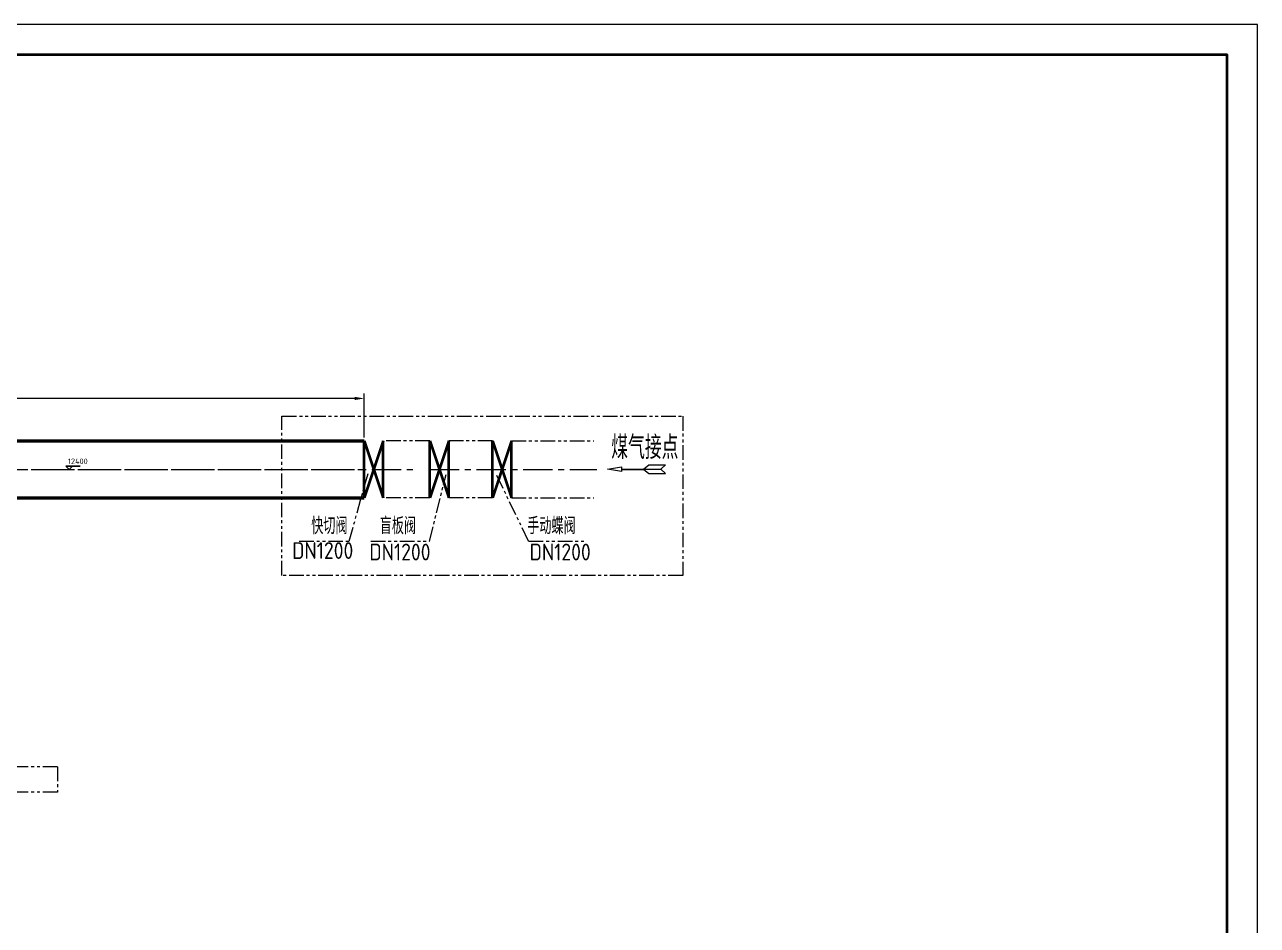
# Model space of a CAD drawing. Header units: millimetres. Extents: x 188205 to 604756, y -401673 to 15123.
# Drawn here: x 370636 to 397054, y -212267 to -192962 of the extents above; entities that cross this region are included whole.
import ezdxf

# ---------------------------------------------------------------- set-up
doc = ezdxf.new("R2010")
doc.units = ezdxf.units.MM
doc.header["$LTSCALE"] = 500
doc.linetypes.add('CENTER', pattern=[2, 1.25, -0.25, 0.25, -0.25])
doc.linetypes.add('PHANTOM2', pattern=[1.25, 0.625, -0.125, 0.125, -0.125, 0.125, -0.125])
for name, color, linetype, lineweight in [('2D', 4, 'PHANTOM2', 20), ('BIAOZHU', 3, 'Continuous', 25), ('gas', 2, 'Continuous', 50), ('SHI', 7, 'Continuous', 40), ('WEN', 3, 'Continuous', 20), ('XI', 2, 'Continuous', 20), ('ZHONG', 1, 'CENTER', 20), ('实体', 7, 'Continuous', 40)]:
    doc.layers.add(name, color=color, linetype=linetype, lineweight=lineweight)
doc.styles.add('GB', font='gbenor.shx', dxfattribs={"bigfont": 'gbcbig.shx'})
doc.styles.add('工程字', font='gbenor.shx', dxfattribs={"bigfont": 'gbcbig.shx'})
doc.dimstyles.new('ISO-60', dxfattribs={"dimscale": 60, "dimtxt": 3.5, "dimasz": 3.5, "dimexe": 1.8, "dimexo": 1.25, "dimgap": 1.3, "dimtad": 1, "dimrnd": 1, "dimdsep": 46, "dimtxsty": 'GB', "dimcen": 0, "dimclrd": 3, "dimclre": 3, "dimclrt": 256, "dimadec": 0, "dimazin": 0, "dimtfac": 1, "dimtix": 1, "dimtmove": 0, "dimatfit": 3, "dimldrblk": 'DOTSMALL', "dimfxl": 0, "dimlwd": 20, "dimlwe": 20, "dimarcsym": 0})

# ---------------------------------------------------------------- blocks, each defined once
blk = doc.blocks.new('gas-master-2')
at = {"layer": 'gas'}
for p, q in [((1570, 610), (18821, 610)), ((1570, -610), (18821, -610))]:
    blk.add_line(p, q, dxfattribs=at)
at = {"layer": 'ZHONG'}
for p, q in [((-11320, 0), (18821, 0)), ((-11016, 0), (19922, 0))]:
    blk.add_line(p, q, dxfattribs=at)
blk = doc.blocks.new('正标高')
at = {"layer": 'BIAOZHU'}
for p, q in [((-2.4, 2.4), (8, 2.4)), ((-2.4, 2.4), (0, 0)), ((2.4, 2.4), (0, 0))]:
    blk.add_line(p, q, dxfattribs=at)
at = {"layer": 'BIAOZHU', "style": 'GB', "flags": 10}
blk.add_attdef('+', (-3.12, 3.76), '', height=4, dxfattribs=at)
at = {"layer": 'BIAOZHU', "style": 'GB'}
blk.add_attdef('1000', (-0.7624, 3.76), '', height=4, dxfattribs=at)
blk = doc.blocks.new('箭头细箭')
for p, q in [((-19.07, -1.43), (-17.58, 0.01)), ((-13.55, 1.45), (-19.05, 1.45)), ((-19.05, 1.45), (-17.58, 0.01)), ((-11.83, 0.01), (-17.58, 0.01)), ((-11.83, 0.01), (-13.57, -1.43)), ((-11.83, 0.01), (-13.55, 1.45)), ((-11.83, -0.04), (-11.83, 0.06)), ((-4.64, 0.06), (-11.83, 0.06)), ((-4.64, 0.76), (-4.64, 0.06)), ((0, 0), (-4.64, 0.76)), ((-4.64, -0.74), (0, 0)), ((-13.57, -1.43), (-19.07, -1.43)), ((-4.64, -0.04), (-11.83, -0.04)), ((-4.64, -0.04), (-4.64, -0.74))]:
    blk.add_line(p, q)
blk = doc.blocks.new('*D639')
at = {"layer": 'Defpoints', "color": 0}
for p in [(360664, -200973), (360664, -201883), (377915, -201883)]:
    blk.add_point(p, dxfattribs=at)
at = {"layer": 'WEN', "color": 3, "lineweight": 20}
for p, q in [((360664, -201808), (360664, -200865)), ((377705, -200973), (360874, -200973)), ((377915, -201808), (377915, -200865))]:
    blk.add_line(p, q, dxfattribs=at)
at = {"layer": 'WEN', "color": 3}
for points in [[(360874, -200938), (360874, -201008), (360664, -200973)], [(377705, -200938), (377705, -201008), (377915, -200973)]]:
    blk.add_solid(points, dxfattribs=at)
at = {"layer": 'WEN', "insert": (369289, -200790), "char_height": 210, "attachment_point": 5, "style": 'GB'}
blk.add_mtext('17251', dxfattribs=at)
blk = doc.blocks.new('_DotSmall')
at = {"color": 0, "linetype": 'ByBlock', "const_width": 0.5}
blk.add_lwpolyline([(-0.0625, 0, 1), (0.0625, 0, 1)], format="xyb", close=True, dxfattribs=at)

msp = doc.modelspace()

# ---------------------------------------------------------------- linework, layer by layer
at = {"layer": '2D'}
for p, q in [((379319.553, -201883.413), (378320.021, -201883.413)), ((379319.553, -201883.413), (378320.021, -201883.413)), ((380663.707, -201883.413), (379724.833, -201883.413)), ((380663.707, -201883.413), (379724.833, -201883.413)), ((381068.987, -201883.413), (382831.244, -201883.413)), ((377590.885, -204029.751), (377995.056, -202582.743)), ((377590.885, -204029.751), (377995.056, -202582.743)), ((379314.53, -204029.751), (379666.901, -202600.224)), ((379314.53, -204029.751), (379666.901, -202600.224)), ((381435.974, -204029.751), (380735.009, -202587.113)), ((381435.974, -204029.751), (380735.009, -202587.113)), ((379319.553, -203103.413), (378320.021, -203103.413)), ((379319.553, -203103.413), (378320.021, -203103.413)), ((380663.707, -203103.413), (379724.833, -203103.413)), ((380663.707, -203103.413), (379724.833, -203103.413)), ((381068.987, -203103.413), (382830.67, -203103.413)), ((376520.245, -204029.751), (377590.885, -204029.751)), ((378052.939, -204029.751), (379314.53, -204029.751)), ((381435.974, -204029.751), (382616.228, -204029.751)), ((371339.009, -208866.413), (368911.669, -208866.649)), ((371339.009, -208866.413), (371339.009, -209411.406)), ((371339.009, -209411.406), (368821.215, -209411.406))]:
    msp.add_line(p, q, dxfattribs=at)
msp.add_lwpolyline([(376150.16, -201351.512), (384741.763, -201351.512), (384741.763, -204769.852), (376150.16, -204769.852)], close=True, dxfattribs=at)
at = {"layer": 'SHI'}
msp.add_lwpolyline([(344013.636, -230921.632), (396403.636, -230921.632), (396403.636, -193611.632), (344013.636, -193611.632)], close=True, dxfattribs=at)
at = {"layer": 'XI'}
msp.add_lwpolyline([(342388.636, -231571.632), (397053.636, -231571.632), (397053.636, -192961.632), (342388.636, -192961.632)], close=True, dxfattribs=at)
at = {"layer": 'ZHONG'}
msp.add_line((379319.553, -202493.413), (382897.256, -202493.413), dxfattribs=at)
at = {"layer": '实体'}
for p, q in [((377914.741, -203103.413), (377914.741, -201883.413)), ((377914.741, -201883.413), (378320.021, -203103.413)), ((378320.021, -201883.413), (377914.741, -203103.413)), ((377914.741, -203103.413), (377914.741, -201883.413)), ((377914.741, -201883.413), (378320.021, -203103.413)), ((378320.021, -201883.413), (377914.741, -203103.413)), ((378320.021, -203103.413), (378320.021, -201883.413)), ((378320.021, -203103.413), (378320.021, -201883.413)), ((379319.553, -203103.413), (379319.553, -201883.413)), ((379319.553, -201883.413), (379724.833, -203103.413)), ((379724.833, -201883.413), (379319.553, -203103.413)), ((379319.553, -203103.413), (379319.553, -201883.413)), ((379319.553, -201883.413), (379724.833, -203103.413)), ((379724.833, -201883.413), (379319.553, -203103.413)), ((379724.833, -203103.413), (379724.833, -201883.413)), ((379724.833, -203103.413), (379724.833, -201883.413)), ((380663.707, -203103.413), (380663.707, -201883.413)), ((380663.707, -201883.413), (381068.987, -203103.413)), ((381068.987, -201883.413), (380663.707, -203103.413)), ((380663.707, -203103.413), (380663.707, -201883.413)), ((380663.707, -201883.413), (381068.987, -203103.413)), ((381068.987, -201883.413), (380663.707, -203103.413)), ((381068.987, -203103.413), (381068.987, -201883.413)), ((381068.987, -203103.413), (381068.987, -201883.413))]:
    msp.add_line(p, q, dxfattribs=at)

# ---------------------------------------------------------------- block references
ref = msp.add_blockref('正标高', (371586.916, -202493.413), dxfattribs=dict(xscale=30, yscale=30, zscale=30))
ref.add_attrib('1000', '12400', (371564.044, -202380.613), dxfattribs={"layer": 'BIAOZHU', "height": 120, "style": 'GB'})
at = {"layer": 'WEN'}
msp.add_blockref('gas-master-2', (359094.204, -202493.413), dxfattribs=at)
at = {"layer": 'WEN', "xscale": -65, "yscale": 65, "zscale": 65}
msp.add_blockref('箭头细箭', (383128.28, -202491.111), dxfattribs=at)

# ---------------------------------------------------------------- texts
at = {"layer": '2D', "style": '工程字'}
for s, p in [('快切阀', (376777.848, -203883.323)), ('盲板阀', (378245.555, -203883.323)), ('手动蝶阀', (381406.928, -203883.323)), ('DN1200', (376367.927, -204413.858)), ('DN1200', (378022.9, -204445.136)), ('DN1200', (381456.362, -204445.136))]:
    msp.add_text(s, height=360, dxfattribs=at).set_placement(p)
at = {"layer": 'WEN', "style": 'GB'}
msp.add_text('煤气接点', height=500, dxfattribs=at).set_placement((383207.544, -202272.073))

# ---------------------------------------------------------------- dimensions: what is measured, and where the dimension line sits
at = {"layer": 'WEN'}
dim = msp.add_linear_dim(base=(360664.204, -200972.89), p1=(377914.741, -201883.413), p2=(360664.204, -201883.413), dimstyle='ISO-60', dxfattribs=at)
dim.commit()
dim.dimension.update_dxf_attribs({"geometry": '*D639', "text_midpoint": (369289.472, -200789.89)})

doc.saveas('drawing.dxf')
